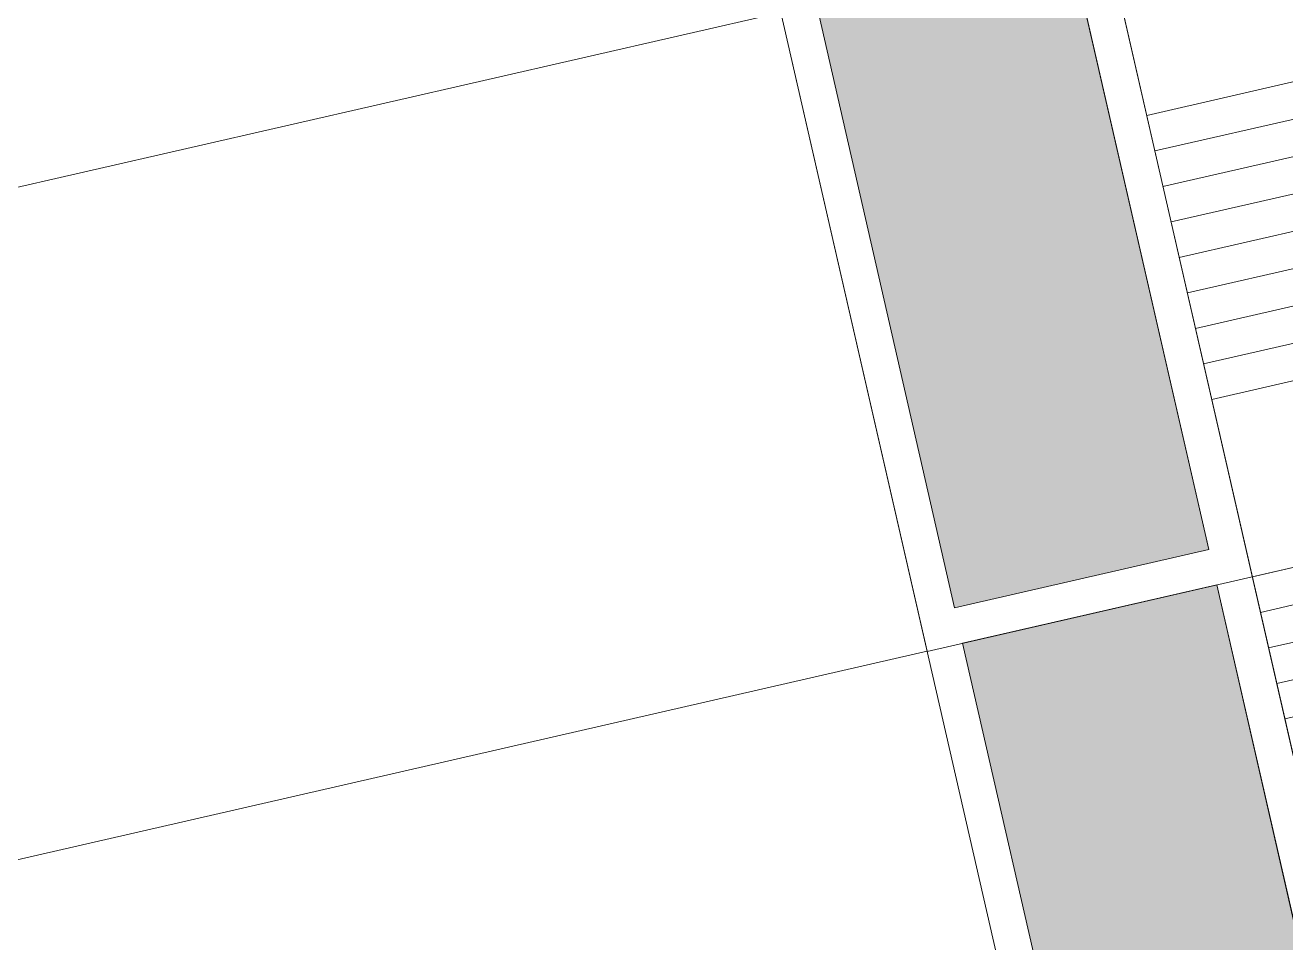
# Model space of a CAD drawing. Header units: millimetres. Extents: x 1667 to 847943, y 724 to 1832625.
# Drawn here: x 607300 to 617690, y 690993 to 698553 of the extents above; entities that cross this region are included whole.
import ezdxf

# ---------------------------------------------------------------- set-up
doc = ezdxf.new("R2010")
doc.units = ezdxf.units.MM
doc.linetypes.add('CENTER', pattern=[2, 1.25, -0.25, 0.25, -0.25])
for name, color, linetype, lineweight in [('DIMENSION_MOFA', 66, 'CENTER', 15), ('ELEV_09_MOFA', 37, 'Continuous', 9), ('ELEV_15_MOFA', 31, 'Continuous', 13)]:
    doc.layers.add(name, color=color, linetype=linetype, lineweight=lineweight)
doc.layers.add('HATCH_LIGHT_MOFA', color=7, linetype='Continuous', lineweight=5, true_color=0x5b5b5b)

# ---------------------------------------------------------------- blocks, each defined once
blk = doc.blocks.new('Staircase p-flat-1')
at = {"layer": 'HATCH_LIGHT_MOFA', "true_color": 0xafd9aa, "transparency": 33554495}
h = blk.add_hatch(color=9, dxfattribs=at)
h.dxf.hatch_style = 1
h.paths.add_polyline_path([(142268, -468863), (145287, -468863), (143914, -473086, -0.160261), (142360, -470285, -0.056292)])
h.paths.add_polyline_path([(149002, -455663), (149002, -460763), (151152, -460763), (151152, -455663)])
h.paths.add_polyline_path([(143152, -455663), (143152, -460763), (145302, -460763), (145302, -455663)])
h.paths.add_polyline_path([(149002, -464963), (149002, -468563), (151152, -468563), (151152, -464963)])
h.paths.add_polyline_path([(143152, -464963), (143152, -468563), (145302, -468563), (145302, -464963)])
h.paths.add_polyline_path([(143152, -461063), (143152, -464663), (145302, -464663), (145302, -461063)])
h.paths.add_polyline_path([(149002, -455663), (149002, -461063)])
h = blk.add_hatch(color=9, dxfattribs=at)
h.dxf.hatch_style = 1
h.paths.add_polyline_path([(142268, -468863), (145287, -468863), (143914, -473086, -0.160261), (142360, -470285, -0.056292)])
h.paths.add_polyline_path([(149002, -455663), (149002, -460763), (151152, -460763), (151152, -455663)])
h.paths.add_polyline_path([(143152, -455663), (143152, -460763), (145302, -460763), (145302, -455663)])
h.paths.add_polyline_path([(149002, -464963), (149002, -468563), (151152, -468563), (151152, -464963)])
h.paths.add_polyline_path([(143152, -464963), (143152, -468563), (145302, -468563), (145302, -464963)])
h.paths.add_polyline_path([(143152, -461063), (143152, -464663), (145302, -464663), (145302, -461063)])
h.paths.add_polyline_path([(149002, -455663), (149002, -461063)])
at = {"layer": 'ELEV_15_MOFA'}
for p, q in [((142852, -465170), (142852, -455663)), ((142852, -465170), (142852, -455663)), ((143152, -460763), (143152, -455663)), ((145302, -460763), (145302, -455663)), ((145602, -468863), (145602, -455663)), ((145602, -457163), (148702, -457163)), ((145602, -457163), (148702, -457163)), ((145602, -457463), (148702, -457463)), ((145602, -457463), (148702, -457463)), ((145602, -457763), (148702, -457763)), ((145602, -457763), (148702, -457763)), ((145602, -458063), (148702, -458063)), ((145602, -458063), (148702, -458063)), ((145602, -458363), (148702, -458363)), ((145602, -458363), (148702, -458363)), ((145602, -458663), (148702, -458663)), ((145602, -458663), (148702, -458663)), ((145602, -458963), (148702, -458963)), ((145602, -458963), (148702, -458963)), ((145602, -459263), (148702, -459263)), ((145602, -459263), (148702, -459263)), ((145602, -459263), (148702, -459263)), ((145602, -459563), (148702, -459563)), ((145602, -459563), (148702, -459563)), ((143152, -460763), (145302, -460763)), ((142852, -461063), (151452, -461063)), ((145302, -464663), (145302, -461063)), ((145602, -461063), (148702, -461063)), ((145602, -461063), (148702, -461063)), ((145602, -461363), (148702, -461363)), ((145602, -461363), (148702, -461363)), ((145602, -461663), (148702, -461663)), ((145602, -461663), (148702, -461663)), ((145602, -461963), (148702, -461963)), ((145602, -461963), (148702, -461963)), ((145602, -462263), (148702, -462263)), ((145602, -462263), (148702, -462263))]:
    blk.add_line(p, q, dxfattribs=at)
for points in [[(145302, -455663), (145302, -460763), (143152, -460763), (143152, -455663)], [(144161, -473299), (145602, -468863), (145602, -455663)], [(145302, -464663), (145302, -461063), (143152, -461063), (143152, -464663), (145302, -464663)], [(143152, -461063), (143152, -464663)]]:
    blk.add_lwpolyline(points, dxfattribs=at)
blk = doc.blocks.new('ff')
at = {"layer": 'ELEV_09_MOFA'}
blk.add_lwpolyline([(5260.002, -12125), (5259.999, -22559.999), (11959.999, -22559.999), (11959.999, -27960), (2260.002, -27960), (2260.002, -12413.976)], dxfattribs=at)
at = {"layer": 'ELEV_15_MOFA'}
blk.add_lwpolyline([(5259.837, -18319.794), (5259.837, -22559.994), (11959.999, -22560)], dxfattribs=at)
at = {"layer": 'DIMENSION_MOFA', "rotation": 360}
blk.add_blockref('Staircase p-flat-1', (-130892.472, 433102.518), dxfattribs=at)

msp = doc.modelspace()

# ---------------------------------------------------------------- block references
at = {"layer": 'DIMENSION_MOFA', "rotation": 12.89632932256583}
msp.add_blockref('ff', (596835.137, 717980.215), dxfattribs=at)

doc.saveas('drawing.dxf')
